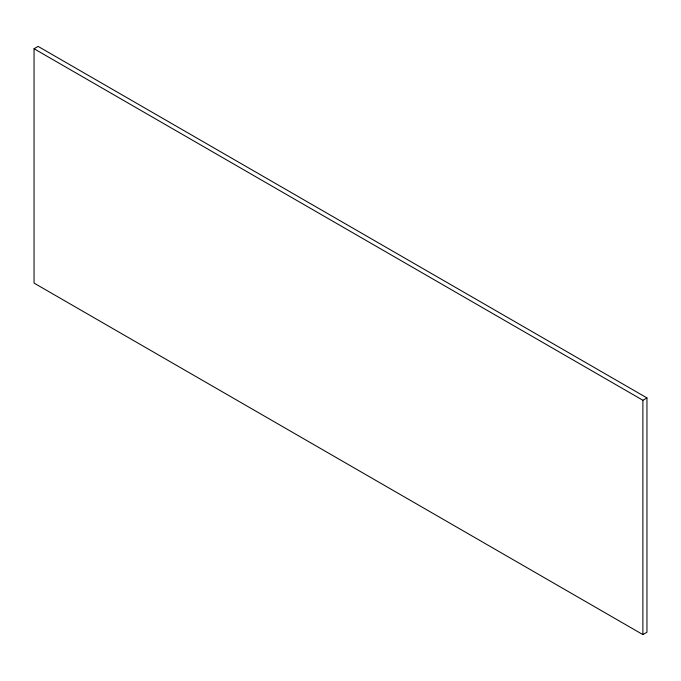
<?xml version="1.0" encoding="UTF-8"?>
<svg xmlns="http://www.w3.org/2000/svg" width="681" height="681" viewBox="0 0 681 681"><rect width="100%" height="100%" fill="white"/><g stroke="black" fill="none" stroke-linecap="round" stroke-linejoin="round"><path stroke-width="1.02" d="M34.05 48.743L38.11 46.402L646.95 397.908L646.95 632.257L642.89 634.598L34.05 283.092L34.05 48.743L642.89 400.258L646.95 397.908M642.89 400.258L642.89 634.598"/></g></svg>
